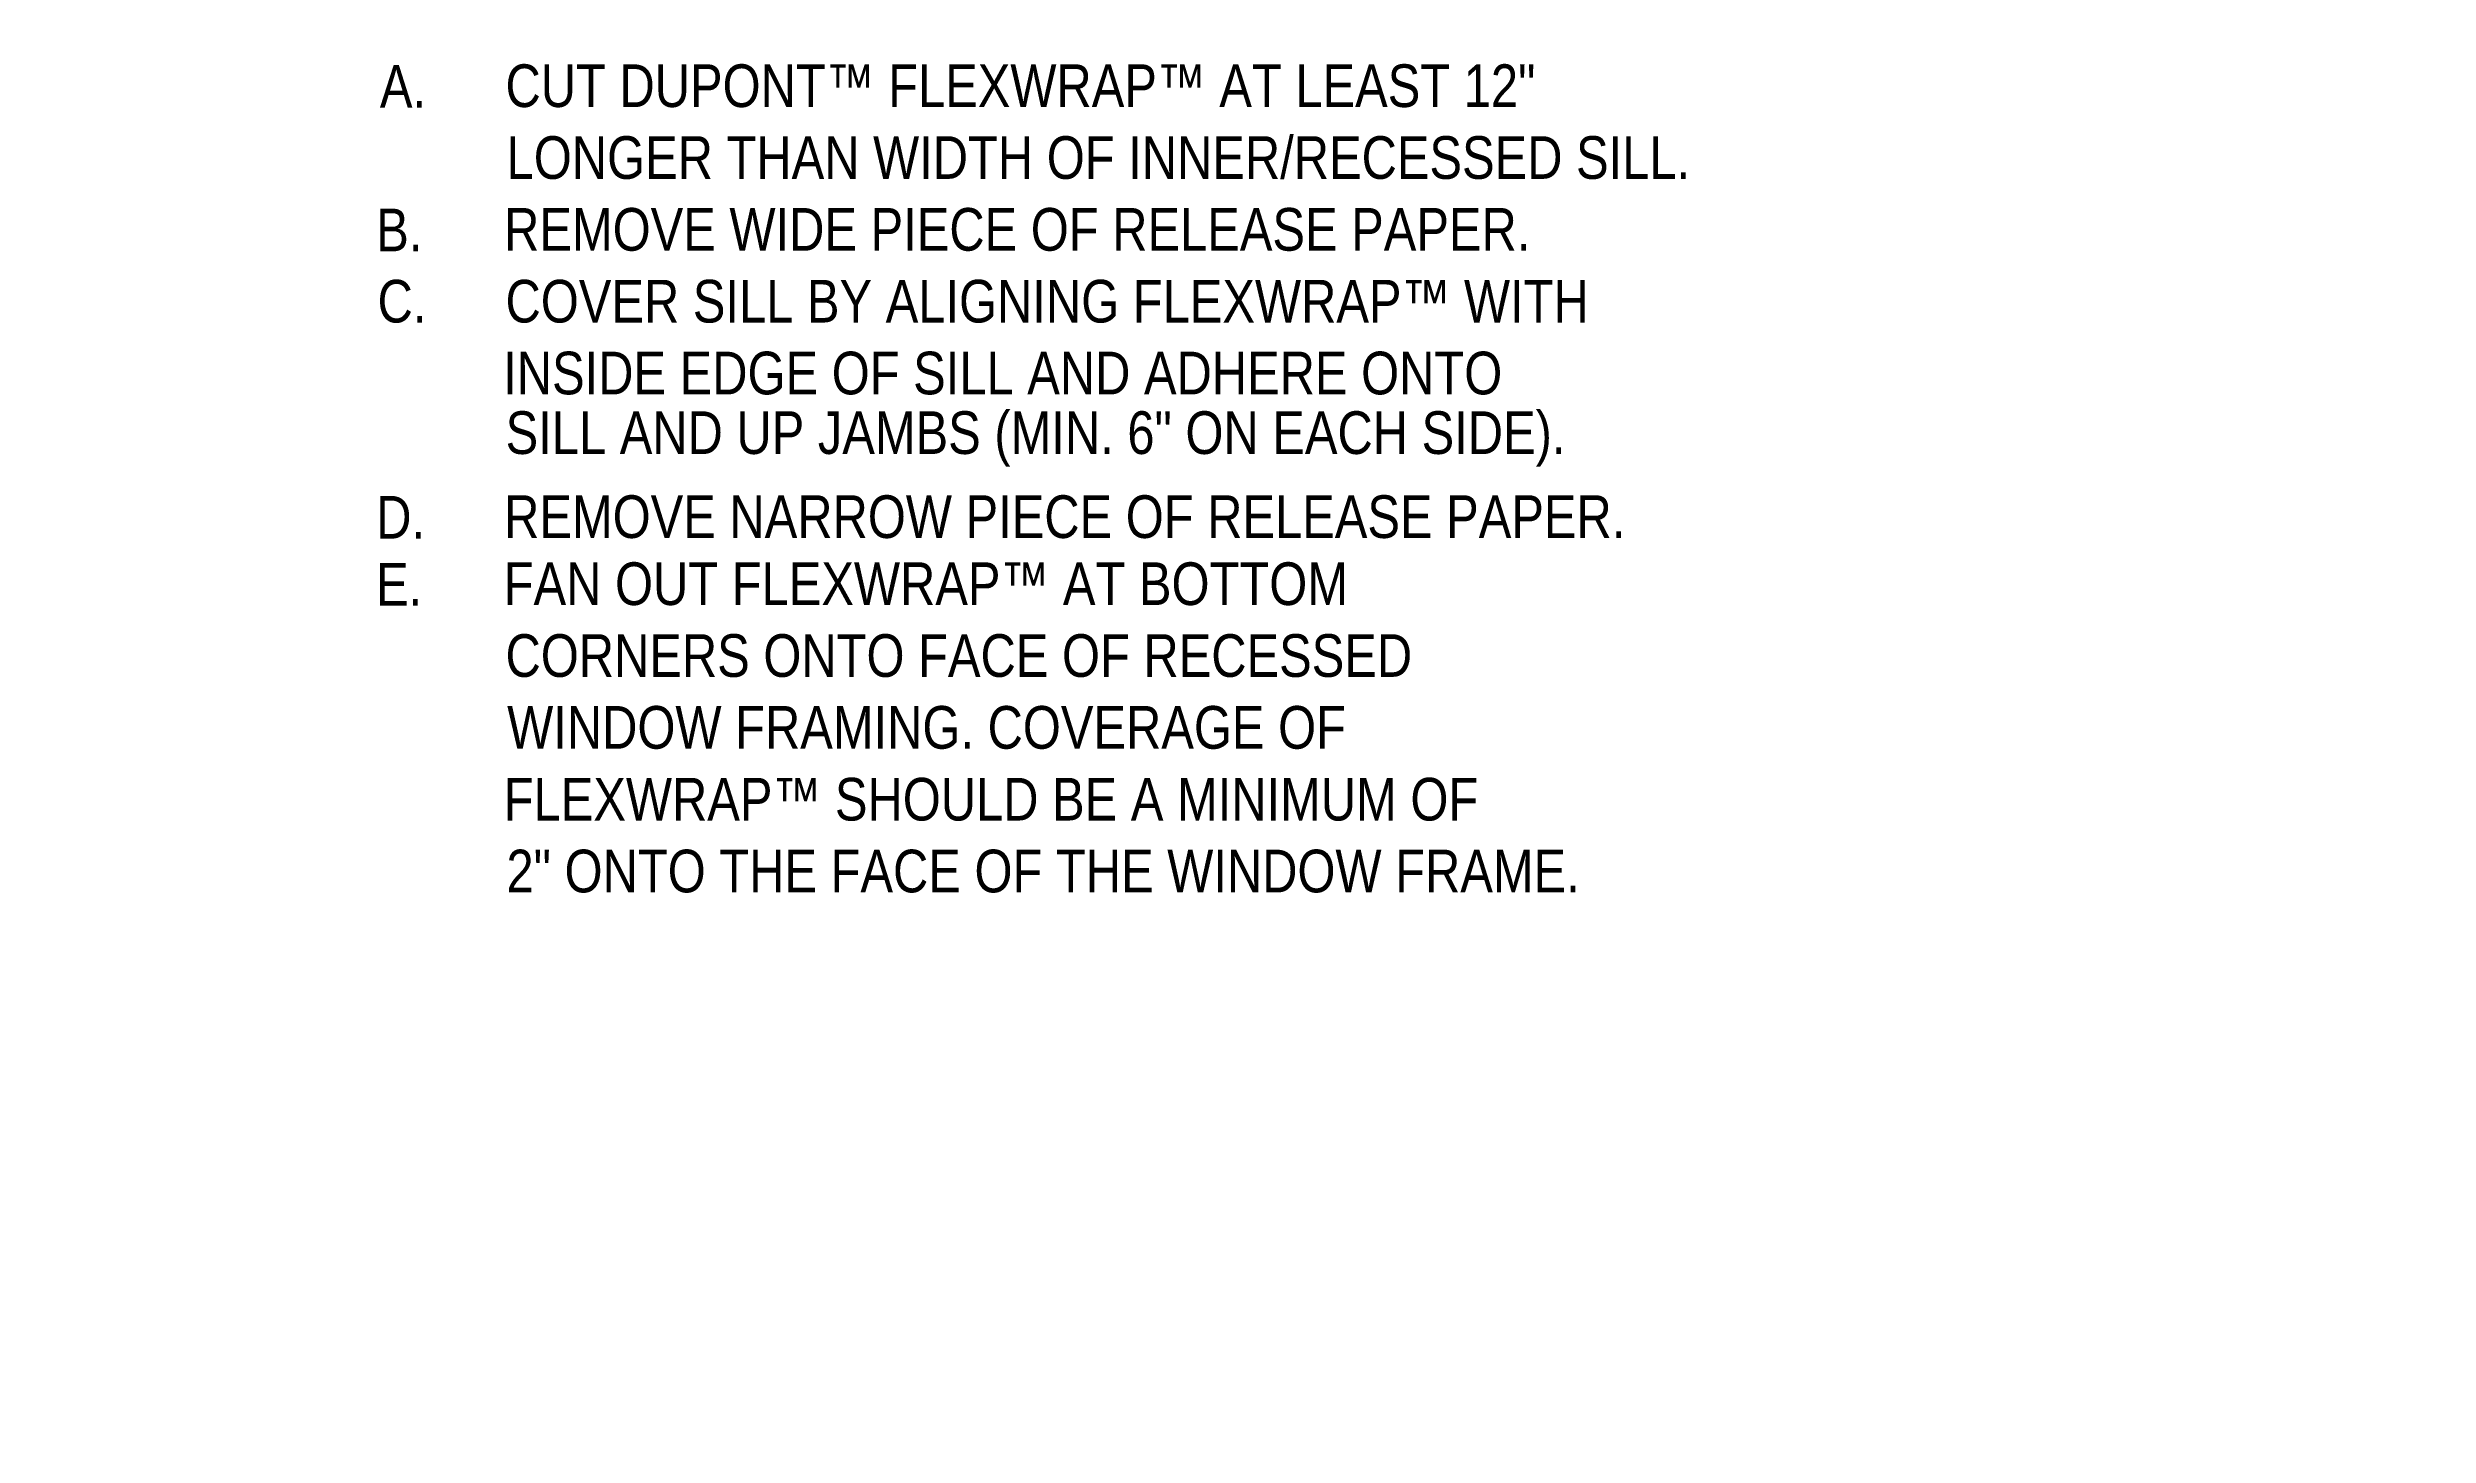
# Model space of a CAD drawing. Extents: x -1392 to 5791, y -3809 to 1722.
# Drawn here: x -664 to -36, y 597 to 963 of the extents above; entities that cross this region are included whole.
import ezdxf

# ---------------------------------------------------------------- set-up
doc = ezdxf.new("R2010")
doc.units = 0
doc.header["$MEASUREMENT"] = 0
doc.layers.add('.ATI-TEXT', color=7, linetype='Continuous', lineweight=0)
doc.layers.add('G-ANNO-TTLB', color=7, linetype='Continuous', lineweight=0)

# ---------------------------------------------------------------- blocks, each defined once
blk = doc.blocks.new('Block_60')
at = {"layer": '.ATI-TEXT', "char_height": 0.2, "attachment_point": 7}
for s, insert in [('\\C18;\\c0;\\FArial Narrow|b0|i0|c1;\\H11.249999;\\W1.000000;A.', (-576.19, 947.35)), ('\\C18;\\c0;\\FArial Narrow|b0|i0|c1;\\H11.249999;\\W1.000000;CUT DUPONT™ FLEXWRAP™ AT LEAST 12" ', (-543.06, 947.35)), ('\\C18;\\c0;\\FArial Narrow|b0|i0|c1;\\H11.249999;\\W1.000000;LONGER THAN WIDTH OF INNER/RECESSED SILL.', (-542.77, 928.4)), ('\\C18;\\c0;\\FArial Narrow|b0|i0|c1;\\H11.249999;\\W1.000000;B.', (-577.15, 909.45)), ('\\C18;\\c0;\\FArial Narrow|b0|i0|c1;\\H11.249999;\\W1.000000;REMOVE WIDE PIECE OF RELEASE PAPER.', (-543.43, 909.45)), ('\\C18;\\c0;\\FArial Narrow|b0|i0|c1;\\H11.249999;\\W1.000000;C.', (-576.81, 890.5)), ('\\C18;\\c0;\\FArial Narrow|b0|i0|c1;\\H11.249999;\\W1.000000;COVER SILL BY ALIGNING FLEXWRAP™ WITH', (-543.06, 890.5)), ('\\C18;\\c0;\\FArial Narrow|b0|i0|c1;\\H11.249999;\\W1.000000;INSIDE EDGE OF SILL AND ADHERE ONTO', (-543.67, 871.55)), ('\\C18;\\c0;\\FArial Narrow|b0|i0|c1;\\H11.249999;\\W1.000000;SILL AND UP JAMBS (MIN. 6" ON EACH SIDE).', (-543.03, 852.6)), ('\\C18;\\c0;\\FArial Narrow|b0|i0|c1;\\H11.249999;\\W1.000000;D.', (-577.16, 833.66)), ('\\C18;\\c0;\\FArial Narrow|b0|i0|c1;\\H11.249999;\\W1.000000;REMOVE NARROW PIECE OF RELEASE PAPER.', (-543.43, 833.66)), ('\\C18;\\c0;\\FArial Narrow|b0|i0|c1;\\H11.249999;\\W1.000000;E.', (-577.21, 815.97)), ('\\C18;\\c0;\\FArial Narrow|b0|i0|c1;\\H11.249999;\\W1.000000;FAN OUT FLEXWRAP™ AT BOTTOM', (-543.53, 815.97)), ('\\C18;\\c0;\\FArial Narrow|b0|i0|c1;\\H11.249999;\\W1.000000;CORNERS ONTO FACE OF RECESSED', (-543.06, 797.02)), ('\\C18;\\c0;\\FArial Narrow|b0|i0|c1;\\H11.249999;\\W1.000000;WINDOW FRAMING. COVERAGE OF', (-542.62, 778.07)), ('\\C18;\\c0;\\FArial Narrow|b0|i0|c1;\\H11.249999;\\W1.000000;FLEXWRAP™ SHOULD BE A MINIMUM OF', (-543.53, 759.12)), ('\\C18;\\c0;\\FArial Narrow|b0|i0|c1;\\H11.249999;\\W1.000000;2" ONTO THE FACE OF THE WINDOW FRAME.', (-542.81, 740.17))]:
    blk.add_mtext(s, dxfattribs=dict(at, insert=insert))

msp = doc.modelspace()

# ---------------------------------------------------------------- hatches: boundary and pattern name
at = {"layer": 'G-ANNO-TTLB', "true_color": 0xff00ff, "transparency": 33554687}
h = msp.add_hatch(color=6, dxfattribs=at)
edge = h.paths.add_edge_path()
edge.add_spline(control_points=[(1773.02, -796.5), (1773.02, -796.5), (-1156.5, -796.5), (-1156.5, -796.5), (-1156.5, -796.5), (-1156.5, 1660.5), (-1156.5, 1660.5), (-1156.5, 1660.5), (1773.02, 1660.5), (1773.02, 1660.5), (1773.02, 1660.5), (1773.02, -796.5), (1773.02, -796.5)], knot_values=[0, 0, 0, 0, 1, 1, 1, 2, 2, 2, 3, 3, 3, 4, 4, 4, 4], degree=3, periodic=0)
edge = h.paths.add_edge_path()
edge.add_spline(control_points=[(-1147.5, 1651.5), (-1147.5, 1651.5), (-1147.5, -787.5), (-1147.5, -787.5), (-1147.5, -787.5), (1764.02, -787.5), (1764.02, -787.5), (1764.02, -787.5), (1764.02, 1651.5), (1764.02, 1651.5), (1764.02, 1651.5), (-1147.5, 1651.5), (-1147.5, 1651.5)], knot_values=[0, 0, 0, 0, 1, 1, 1, 2, 2, 2, 3, 3, 3, 4, 4, 4, 4], degree=3, periodic=0)
edge.add_line((-1147.5, 1651.5), (-1147.5, 1651.5))

# ---------------------------------------------------------------- linework, layer by layer
at = {"layer": 'G-ANNO-TTLB'}
for points in [[(1773.02, -796.5), (1773.02, -796.5), (-1156.5, -796.5), (-1156.5, -796.5), (-1156.5, -796.5), (-1156.5, 1660.5), (-1156.5, 1660.5), (-1156.5, 1660.5), (1773.02, 1660.5), (1773.02, 1660.5), (1773.02, 1660.5), (1773.02, -796.5), (1773.02, -796.5)], [(-1147.5, 1651.5), (-1147.5, 1651.5), (-1147.5, -787.5), (-1147.5, -787.5), (-1147.5, -787.5), (1764.02, -787.5), (1764.02, -787.5), (1764.02, -787.5), (1764.02, 1651.5), (1764.02, 1651.5), (1764.02, 1651.5), (-1147.5, 1651.5), (-1147.5, 1651.5)]]:
    msp.add_open_spline(points, degree=3, knots=[0, 0, 0, 0, 1, 1, 1, 2, 2, 2, 3, 3, 3, 4, 4, 4, 4], dxfattribs=at)

# ---------------------------------------------------------------- block references
at = {"layer": '.ATI-TEXT'}
msp.add_blockref('Block_60', (0, 0), dxfattribs=at)

doc.saveas('drawing.dxf')
